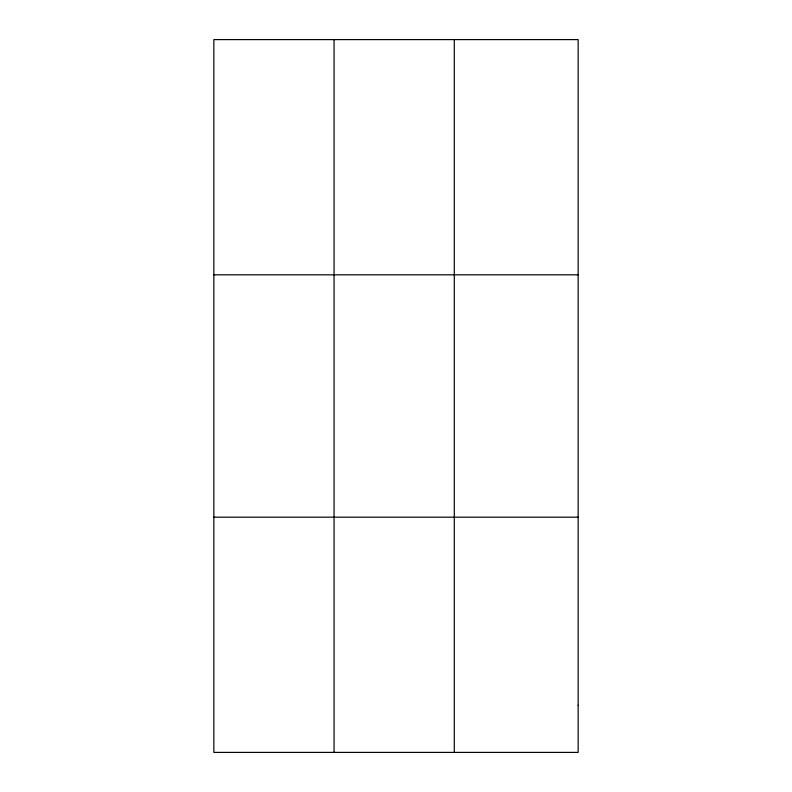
<?xml version="1.0" encoding="UTF-8"?>
<svg xmlns="http://www.w3.org/2000/svg" width="792" height="792" viewBox="0 0 792 792"><rect width="100%" height="100%" fill="white"/><g stroke="black" fill="none" stroke-linecap="round" stroke-linejoin="round"><path stroke-width="1.19" d="M334.066 39.6L334.066 752.4M454.291 39.6L454.291 752.4M213.85 274.824L578.15 274.824M213.85 517.176L578.15 517.176M578.15 705.355L578.15 752.4L213.85 752.4L213.85 39.6L578.15 39.6L578.15 705.355"/></g></svg>
